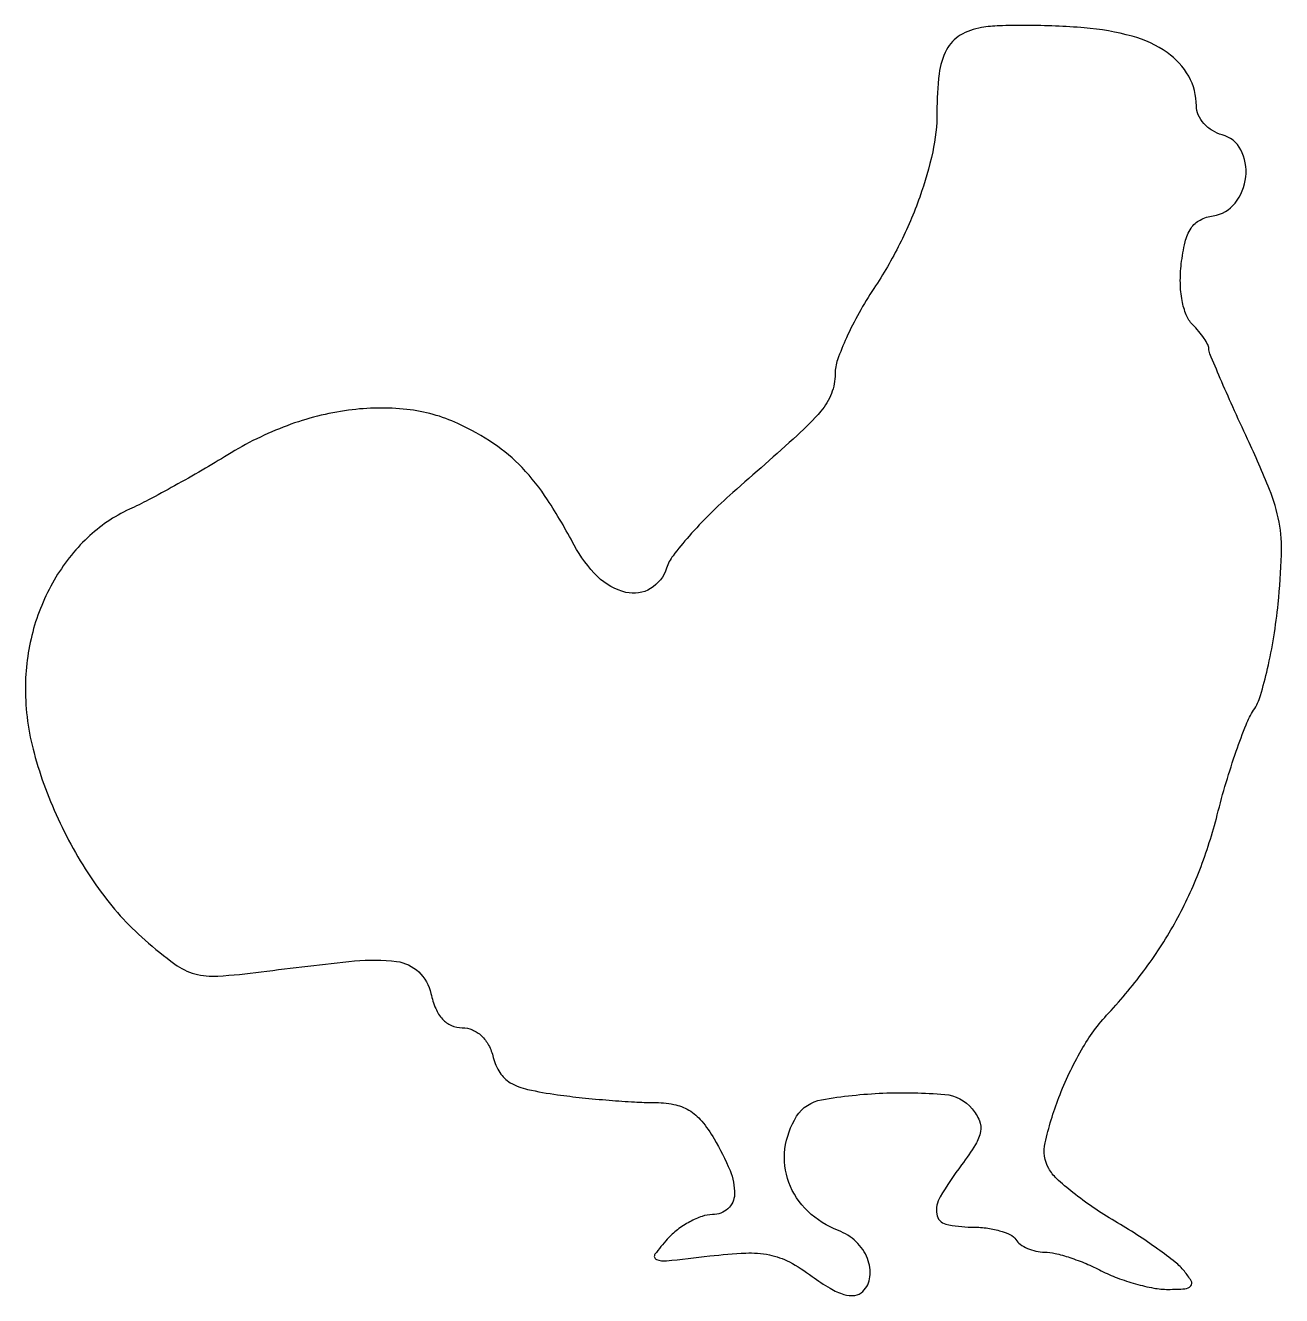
# Model space of a CAD drawing. Extents: x 0 to 101, y 0 to 102.
import ezdxf

# ---------------------------------------------------------------- set-up
doc = ezdxf.new("R2010")
doc.units = 0

msp = doc.modelspace()

# ---------------------------------------------------------------- linework, layer by layer
msp.add_lwpolyline([(76.75244, 102.303112, 0.095336), (75.042058, 101.684025, 0.138171), (73.943149, 100.525064, 0.093284), (73.349719, 98.594195, 0.027751), (73.174224, 95.5, -0.053318), (72.83044, 92.320425, -0.03238), (71.787885, 88.680824, -0.03045), (70.176403, 84.91763, -0.029895), (68.111029, 81.353907, 0.019096), (66.92019, 79.39774, 0.020593), (65.913865, 77.404178, 0.020631), (65.196089, 75.633042, 0.086157), (65, 74.503521, -0.092514), (64.70498, 72.922708, -0.085629), (63.856225, 71.50628, -0.031816), (61.952105, 69.559418, -0.002781), (56.788116, 64.962899, 0.014973), (54.939836, 63.235148, 0.017133), (53.282482, 61.473424, 0.016457), (51.986377, 59.895675, 0.087085), (51.470729, 58.907774, -0.180587), (50.182331, 57.263552, -0.200704), (48.198609, 56.958315, -0.134181), (45.936597, 58.224302, -0.07682), (44.054336, 60.75, 0.022198), (41.909243, 64.398535, 0.046776), (39.872713, 66.972404, 0.053758), (37.592139, 68.895358, 0.040205), (34.725478, 70.5092, 0.081303), (30.627631, 71.643884, 0.060779), (25.933902, 71.580376, 0.055954), (21.010916, 70.340458, 0.048808), (16.238507, 67.999335, -0.006586), (14.193461, 66.77228, -0.005317), (11.966262, 65.507036, -0.005377), (9.885323, 64.383055, -0.013766), (8.348766, 63.627597, 0.083813), (4.979247, 61.338898, 0.0704), (2.307507, 57.941088, 0.067192), (0.586875, 53.774035, 0.064441), (0, 49.239349, 0.066718), (0.693792, 44.063073, 0.044361), (2.779049, 38.440411, 0.043754), (5.875249, 33.171269, 0.057952), (9.60092, 29.045535, 0.020443), (11.994801, 27.111067, 0.093041), (13.598326, 26.330085, 0.084328), (15.450989, 26.145281, 0.015114), (18.918986, 26.489952, -0.006668), (26.428998, 27.364663, -0.057445), (29.798715, 27.32372, -0.158539), (31.57099, 26.486389, -0.150824), (32.554989, 24.75, 0.0457), (32.936497, 23.54873, 0.085216), (33.484935, 22.690959, 0.105351), (34.197076, 22.180427, 0.103378), (35.060403, 22, -0.099778), (35.883716, 21.834052, -0.090847), (36.609732, 21.359437, -0.081128), (37.182342, 20.604185, -0.060299), (37.557888, 19.625378, 0.080657), (38.086502, 18.398658, 0.11962), (38.927225, 17.591793, 0.078094), (40.318035, 17.050954, 0.019698), (42.716511, 16.625378, 0.007829), (44.693538, 16.385868, 0.005985), (46.862661, 16.183705, 0.006055), (48.898952, 16.043279, 0.014187), (50.423964, 16, -0.046944), (52.040971, 15.847846, -0.087968), (53.265028, 15.382738, -0.084423), (54.286704, 14.509799, -0.040455), (55.284392, 13.095708, -0.03485), (56.562425, 10.541211, -0.104237), (56.922712, 8.631806, -0.206969), (56.393216, 7.47544, -0.185386), (55.154988, 7, 0.083666), (54.319908, 6.85928, 0.040859), (53.32883, 6.421962, 0.039032), (52.346796, 5.785202, 0.045519), (51.529151, 5.032211, 0.026374), (50.538507, 3.814232, 0.489888), (50.657611, 3.401524, 0.121333), (51.457642, 3.290981, 0.003426), (54.931017, 3.678236, -0.018224), (57.822501, 3.914245, -0.060371), (59.72325, 3.770277, -0.073526), (61.327777, 3.197311, -0.036734), (63.154629, 2.043799, 0.023551), (64.589955, 1.083714, 0.06337), (65.711033, 0.588601, 0.101958), (66.577042, 0.513858, 0.168641), (67.230557, 0.830557, 0.170186), (67.797656, 2.009785, 0.123681), (67.600118, 3.464176, 0.106372), (66.683102, 4.824755, 0.101284), (65.272681, 5.716727, -0.099757), (62.804248, 7.267381, -0.115525), (61.283637, 9.583184, -0.11911), (60.975634, 12.275984, -0.110768), (61.912768, 14.893096, -0.212149), (63.915699, 16.22897, -0.031812), (68.83953, 16.755368, -0.032132), (73.799572, 16.649494, -0.200755), (76.001747, 15.497895, -0.073902), (76.58128, 14.542365, -0.146846), (76.674153, 13.669859, -0.093658), (76.267942, 12.629763, -0.019385), (75.157146, 10.998681, 0.022532), (73.426758, 8.423118, 0.177341), (73.151567, 7.033405, 0.30461), (73.886137, 6.239988, 0.058198), (75.940983, 6, -0.031397), (77.112115, 5.926388, -0.037109), (78.1996, 5.70625, -0.040338), (79.065839, 5.385578, -0.146547), (79.5, 5, 0.10003), (79.859508, 4.616386, 0.051918), (80.433213, 4.29194, 0.048678), (81.116348, 4.070351, 0.053235), (81.809017, 3.993839, -0.058781), (82.652977, 3.891158, -0.019904), (83.844664, 3.550673, -0.019481), (85.143591, 3.066105, -0.02118), (86.364307, 2.493839, 0.030239), (87.644467, 1.921745, 0.022154), (89.123989, 1.438815, 0.022526), (90.571024, 1.105856, 0.04531), (91.736752, 1, 0.017238), (93.076494, 1.046204, 0.195493), (93.543384, 1.27466, 0.326799), (93.58315, 1.679541, 0.039748), (93.037591, 2.454706, 0.051846), (92.299555, 3.17679, 0.011737), (90.899395, 4.235469, 0.012036), (89.217936, 5.385465, 0.011424), (87.453983, 6.4741, -0.01712), (85.710612, 7.577646, -0.018442), (84.090755, 8.772269, -0.018296), (82.782584, 9.894207, -0.078936), (82.150152, 10.696177, -0.185423), (81.853161, 12.751234, -0.035978), (82.963508, 16.404199, -0.037985), (84.774288, 20.221358, -0.057852), (86.946576, 23.173031, 0.029163), (89.948654, 26.797753, 0.032984), (92.37625, 30.606394, 0.033194), (94.269556, 34.679142, 0.030267), (95.675021, 39.092948, -0.010494), (96.390963, 41.692516, -0.011175), (97.20169, 44.205428, -0.010818), (97.992901, 46.332806, -0.049763), (98.596327, 47.5, 0.071744), (99.141619, 48.678552, 0.015892), (99.7112, 50.834192, 0.016203), (100.213862, 53.390744, 0.014984), (100.565247, 56.041929, 0.016954), (100.833235, 59.982734, 0.054375), (100.637234, 62.603464, 0.050433), (99.87242, 65.222953, 0.013122), (98.116777, 69.250229, -0.00329), (96.922416, 71.84924, -0.00491), (95.915553, 74.138459, -0.002206), (95.08636, 76.098966, -0.099254), (95, 76.529728, 0.124761), (94.919302, 76.848105, 0.025459), (94.614387, 77.348363, 0.025359), (94.18981, 77.908028, 0.021426), (93.687276, 78.455581, -0.103656), (93.182779, 79.227587, -0.047577), (92.852258, 80.389391, -0.041721), (92.712837, 81.797498, -0.032891), (92.790136, 83.328081, -0.028684), (93.098857, 85.088841, -0.088852), (93.575971, 86.192131, -0.12456), (94.300177, 86.850153, -0.087249), (95.35286, 87.193928, 0.193665), (97.102927, 88.205706, 0.139274), (97.964685, 90.31868, 0.146723), (97.567609, 92.489857, 0.213865), (96.073599, 93.691004, -0.075002), (95.28112, 94.03121, -0.071394), (94.60912, 94.594671, -0.075846), (94.155938, 95.287765, -0.107329), (94, 96.005847, 0.127649), (93.381456, 98.389194, 0.114041), (91.663837, 100.289478, 0.086481), (88.838365, 101.606596, 0.045121), (85, 102.2793, 0.010523), (82.69277, 102.423159, 0.009585), (80.308529, 102.475755, 0.009641), (78.175703, 102.440788, 0.030389)], format="xyb", close=True)

doc.saveas('drawing.dxf')
